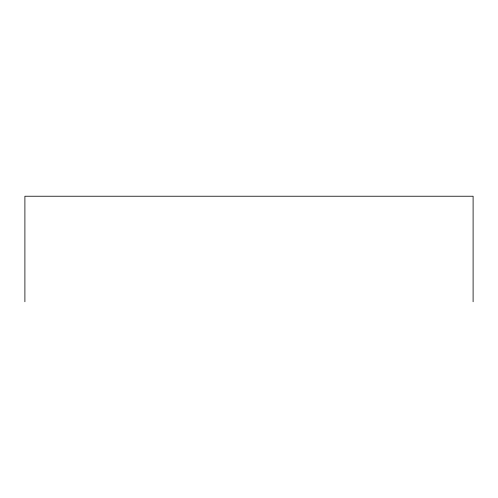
<?xml version="1.0" encoding="UTF-8"?>
<svg xmlns="http://www.w3.org/2000/svg" width="498" height="498" viewBox="0 0 498 498"><rect width="100%" height="100%" fill="white"/><g stroke="black" fill="none" stroke-linecap="round" stroke-linejoin="round"><path stroke-width="0.75" d="M473.1 301.769L473.1 196.231L24.9 196.231L24.9 301.769"/></g></svg>
